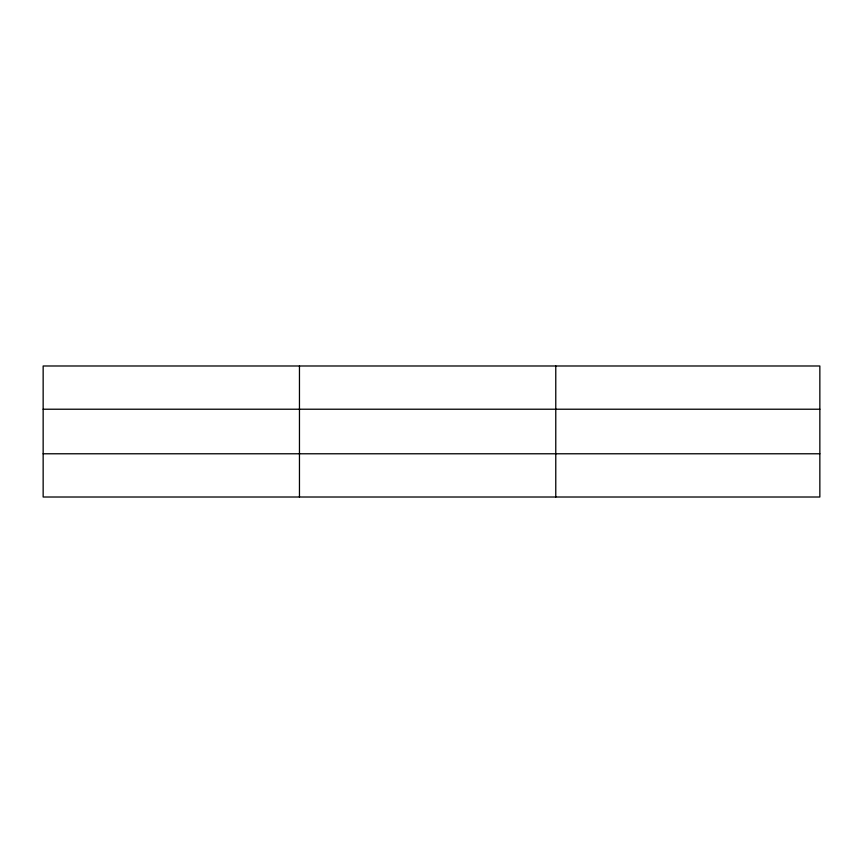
<?xml version="1.0" encoding="UTF-8"?>
<svg xmlns="http://www.w3.org/2000/svg" width="863" height="863" viewBox="0 0 863 863"><rect width="100%" height="100%" fill="white"/><g stroke="black" fill="none" stroke-linecap="round" stroke-linejoin="round"><path stroke-width="1.29" d="M299.461 365.988L299.461 497.012M555.772 365.988L555.772 497.012M819.85 409.224L819.85 365.988L43.15 365.988L43.15 497.012L819.85 497.012L819.85 409.224L43.15 409.224M43.15 453.776L819.85 453.776"/></g></svg>
